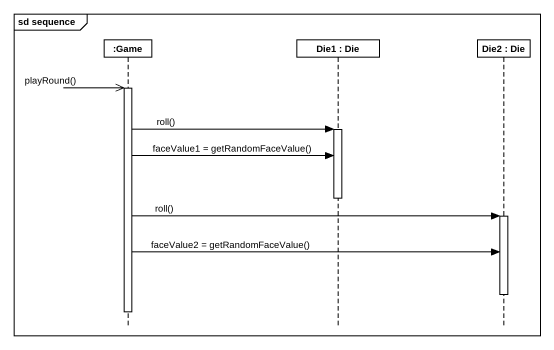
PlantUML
@startuml
mainframe sd sequence
hide footbox
participant ":Game" as Game
participant "Die1 : Die" as Die1
participant "Die2 : Die" as Die2

Game ->> Game : playRound()
activate Game
Game -> Die1 : roll()
activate Die1
Game -> Die1 : faceValue1 = getRandomFaceValue()
deactivate Die1
Game -> Die2 : roll()
activate Die2
Game -> Die2 : faceValue2 = getRandomFaceValue()
deactivate Die2
deactivate Game
@enduml
